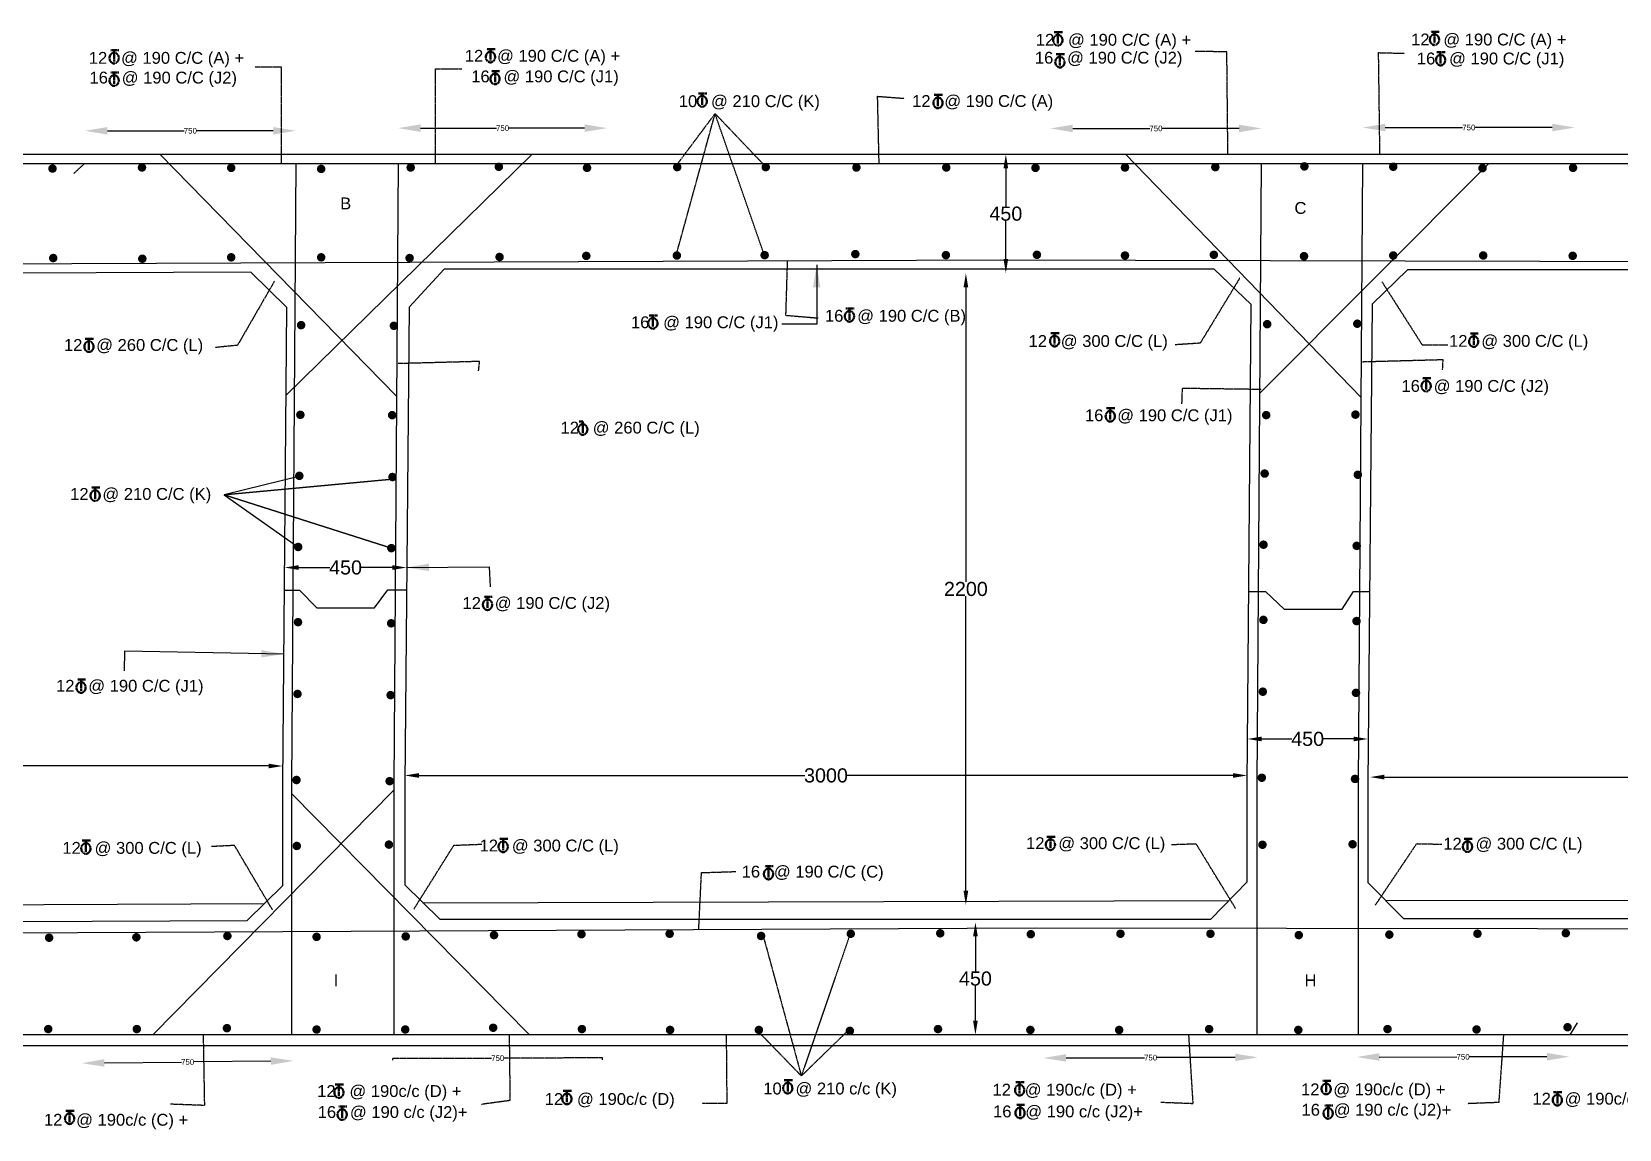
# Model space of a CAD drawing. Header units: millimetres. Extents: x 1006445 to 1027015, y 532888 to 545256.
# Drawn here: x 1009687 to 1015311, y 535705 to 539595 of the extents above; entities that cross this region are included whole.
import ezdxf

# ---------------------------------------------------------------- set-up
doc = ezdxf.new("R2010")
doc.units = ezdxf.units.MM
doc.header["$MEASUREMENT"] = 0
doc.linetypes.add('PHANTOM', pattern=[2.5, 1.25, -0.25, 0.25, -0.25, 0.25, -0.25])
for name, color, linetype in [('DIM', 7, 'Continuous'), ('DWG', 7, 'Continuous'), ('TXT', 7, 'Continuous'), ('TXT @ 1', 7, 'Continuous')]:
    doc.layers.add(name, color=color, linetype=linetype)
doc.styles.add('Notes', font='arial.ttf', dxfattribs={"height": 0.1})
doc.styles.get("Standard").update_dxf_attribs({"font": 'arial.ttf'})
doc.dimstyles.new('Civil', dxfattribs={"dimtxt": 80, "dimasz": 80, "dimexe": 0.1, "dimexo": 0.0625, "dimgap": 0.09, "dimtad": 0, "dimtih": 1, "dimtoh": 1, "dimdec": 0, "dimzin": 12, "dimdsep": 46, "dimtxsty": 'Standard', "dimcen": 0.1, "dimse1": 1, "dimse2": 1, "dimadec": 0, "dimazin": 2, "dimtfac": 1, "dimtdec": 0, "dimtofl": 0, "dimtmove": 0, "dimatfit": 3, "dimfxl": 1, "dimfrac": 1, "dimtolj": 1, "dimtzin": 0, "dimarcsym": 0})
doc.dimstyles.get("Standard").update_dxf_attribs({"dimtxt": 0.18, "dimasz": 0.18, "dimexe": 0.18, "dimexo": 0.0625, "dimgap": 0.09, "dimtad": 0, "dimtih": 1, "dimtoh": 1, "dimdec": 4, "dimzin": 0, "dimdsep": 46, "dimtxsty": 'Standard', "dimcen": 0.09, "dimadec": 0, "dimazin": 0, "dimtfac": 1, "dimtdec": 4, "dimtofl": 0, "dimtmove": 0, "dimatfit": 3, "dimfxl": 1, "dimtolj": 1, "dimtzin": 0, "dimarcsym": 0})

# ---------------------------------------------------------------- blocks, each defined once
blk = doc.blocks.new('*D3')
at = {"layer": 'Defpoints', "color": 0, "transparency": 16777216}
for p in [(1009874.8, 539242.1), (1010622, 539243.9), (1010622, 539242.1)]:
    blk.add_point(p, dxfattribs=at)
at = {"layer": 'DIM', "color": 0, "lineweight": -2, "transparency": 16777216}
for p, q in [((1009954.8, 539243.9), (1010226.3, 539243.9)), ((1010542, 539243.9), (1010270.4, 539243.9))]:
    blk.add_line(p, q, dxfattribs=at)
at = {"layer": 'DIM', "color": 0, "transparency": 16777216}
for points in [[(1009954.8, 539257.2), (1009954.8, 539230.5), (1009874.8, 539243.9)], [(1010542, 539257.2), (1010542, 539230.5), (1010622, 539243.9)]]:
    blk.add_solid(points, dxfattribs=at)
at = {"layer": 'DIM', "color": 0, "transparency": 16777216, "insert": (1010248.4, 539243.9), "char_height": 20, "attachment_point": 5}
blk.add_mtext('\\A1;750', dxfattribs=at)
blk = doc.blocks.new('*D4')
at = {"layer": 'Defpoints', "color": 0, "transparency": 16777216}
for p in [(1010984.3, 539250.4), (1011725, 539253.3), (1011725, 539250.4)]:
    blk.add_point(p, dxfattribs=at)
at = {"layer": 'DIM', "color": 0, "lineweight": -2, "transparency": 16777216}
for p, q in [((1011064.3, 539253.3), (1011332.6, 539253.3)), ((1011645, 539253.3), (1011376.7, 539253.3))]:
    blk.add_line(p, q, dxfattribs=at)
at = {"layer": 'DIM', "color": 0, "transparency": 16777216}
for points in [[(1011064.3, 539266.7), (1011064.3, 539240), (1010984.3, 539253.3)], [(1011645, 539266.7), (1011645, 539240), (1011725, 539253.3)]]:
    blk.add_solid(points, dxfattribs=at)
at = {"layer": 'DIM', "color": 0, "transparency": 16777216, "insert": (1011354.6, 539253.3), "char_height": 20, "attachment_point": 5}
blk.add_mtext('\\A1;750', dxfattribs=at)
blk = doc.blocks.new('*D5')
at = {"layer": 'Defpoints', "color": 0, "transparency": 16777216}
for p in [(1013294.6, 539257), (1014044.1, 539257), (1014044.1, 539252.2)]:
    blk.add_point(p, dxfattribs=at)
at = {"layer": 'DIM', "color": 0, "lineweight": -2, "transparency": 16777216}
for p, q in [((1013374.6, 539252.2), (1013647.3, 539252.2)), ((1013964.1, 539252.2), (1013691.4, 539252.2))]:
    blk.add_line(p, q, dxfattribs=at)
at = {"layer": 'DIM', "color": 0, "transparency": 16777216}
for points in [[(1013374.6, 539265.5), (1013374.6, 539238.9), (1013294.6, 539252.2)], [(1013964.1, 539265.5), (1013964.1, 539238.9), (1014044.1, 539252.2)]]:
    blk.add_solid(points, dxfattribs=at)
at = {"layer": 'DIM', "color": 0, "transparency": 16777216, "insert": (1013669.3, 539252.2), "char_height": 20, "attachment_point": 5}
blk.add_mtext('\\A1;750', dxfattribs=at)
blk = doc.blocks.new('*D6')
at = {"layer": 'Defpoints', "color": 0, "transparency": 16777216}
for p in [(1014401.5, 539248.4), (1015153.4, 539255.4), (1015153.4, 539248.4)]:
    blk.add_point(p, dxfattribs=at)
at = {"layer": 'DIM', "color": 0, "lineweight": -2, "transparency": 16777216}
for p, q in [((1014481.5, 539255.4), (1014755.4, 539255.4)), ((1015073.4, 539255.4), (1014799.5, 539255.4))]:
    blk.add_line(p, q, dxfattribs=at)
at = {"layer": 'DIM', "color": 0, "transparency": 16777216}
for points in [[(1014481.5, 539268.8), (1014481.5, 539242.1), (1014401.5, 539255.4)], [(1015073.4, 539268.8), (1015073.4, 539242.1), (1015153.4, 539255.4)]]:
    blk.add_solid(points, dxfattribs=at)
at = {"layer": 'DIM', "color": 0, "transparency": 16777216, "insert": (1014777.5, 539255.4), "char_height": 20, "attachment_point": 5}
blk.add_mtext('\\A1;750', dxfattribs=at)
blk = doc.blocks.new('*D29')
at = {"layer": 'Defpoints', "color": 0, "transparency": 16777216}
for p in [(1014380.5, 535951.8), (1015134.2, 535962.2), (1015134.3, 535952.9)]:
    blk.add_point(p, dxfattribs=at)
at = {"layer": 'DIM', "color": 0, "lineweight": -2, "transparency": 16777216}
for p, q in [((1014460.5, 535961.1), (1014735.3, 535961.6)), ((1015054.2, 535962), (1014779.4, 535961.6))]:
    blk.add_line(p, q, dxfattribs=at)
at = {"layer": 'DIM', "color": 0, "transparency": 16777216}
for points in [[(1014460.5, 535974.5), (1014460.5, 535947.8), (1014380.5, 535961)], [(1015054.2, 535975.4), (1015054.3, 535948.7), (1015134.2, 535962.2)]]:
    blk.add_solid(points, dxfattribs=at)
at = {"layer": 'DIM', "color": 0, "transparency": 16777216, "insert": (1014757.4, 535961.6), "char_height": 20, "attachment_point": 5}
blk.add_mtext('\\A1;750', dxfattribs=at)
blk = doc.blocks.new('*D30')
at = {"layer": 'Defpoints', "color": 0, "transparency": 16777216}
for p in [(1013270.9, 535951.8), (1014030, 535959.9), (1014030, 535954.1)]:
    blk.add_point(p, dxfattribs=at)
at = {"layer": 'DIM', "color": 0, "lineweight": -2, "transparency": 16777216}
for p, q in [((1013350.9, 535957.8), (1013628.4, 535958.7)), ((1013950, 535959.6), (1013672.5, 535958.8))]:
    blk.add_line(p, q, dxfattribs=at)
at = {"layer": 'DIM', "color": 0, "transparency": 16777216}
for points in [[(1013950, 535973), (1013950, 535946.3), (1014030, 535959.9)], [(1013350.8, 535971.1), (1013350.9, 535944.5), (1013270.9, 535957.6)]]:
    blk.add_solid(points, dxfattribs=at)
at = {"layer": 'DIM', "color": 0, "transparency": 16777216, "insert": (1013650.4, 535958.7), "char_height": 20, "attachment_point": 5}
blk.add_mtext('\\A1;750', dxfattribs=at)
blk = doc.blocks.new('*D31')
at = {"layer": 'Defpoints', "color": 0, "transparency": 16777216}
for p in [(1009864.1, 535935.7), (1010613.6, 535947.4), (1010613.7, 535943.9)]:
    blk.add_point(p, dxfattribs=at)
at = {"layer": 'DIM', "color": 0, "lineweight": -2, "transparency": 16777216}
for p, q in [((1009944.1, 535940.1), (1010216.8, 535943.1)), ((1010533.6, 535946.5), (1010260.9, 535943.5))]:
    blk.add_line(p, q, dxfattribs=at)
at = {"layer": 'DIM', "color": 0, "transparency": 16777216}
for points in [[(1009944, 535953.4), (1009944.2, 535926.7), (1009864.1, 535939.2)], [(1010533.5, 535959.9), (1010533.8, 535933.2), (1010613.6, 535947.4)]]:
    blk.add_solid(points, dxfattribs=at)
at = {"layer": 'DIM', "color": 0, "transparency": 16777216, "insert": (1010238.9, 535943.3), "char_height": 20, "attachment_point": 5}
blk.add_mtext('\\A1;750', dxfattribs=at)
blk = doc.blocks.new('*D28')
at = {"layer": 'Defpoints', "color": 0, "linetype": 'PHANTOM', "transparency": 16777216}
for p in [(1010966, 535949.6), (1011709, 535957.8), (1011709, 535951)]:
    blk.add_point(p, dxfattribs=at)
at = {"layer": 'TXT', "color": 0, "linetype": 'PHANTOM', "lineweight": -2, "transparency": 16777216}
for p, q in [((1010966, 535949.6), (1010966, 535956.6)), ((1010966.2, 535956.4), (1011315.4, 535957.1)), ((1011708.8, 535957.8), (1011359.6, 535957.2)), ((1011709, 535951), (1011709, 535958))]:
    blk.add_line(p, q, dxfattribs=at)
at = {"layer": 'TXT', "color": 0, "linetype": 'PHANTOM', "transparency": 16777216}
for points in [[(1010966.2, 535956.5), (1010966.2, 535956.4), (1010966, 535956.4)], [(1011708.8, 535957.8), (1011708.8, 535957.8), (1011709, 535957.8)]]:
    blk.add_solid(points, dxfattribs=at)
at = {"layer": 'TXT', "color": 0, "linetype": 'PHANTOM', "transparency": 16777216, "insert": (1011337.5, 535957.1), "char_height": 20, "attachment_point": 5}
blk.add_mtext('\\A1;750', dxfattribs=at)
blk = doc.blocks.new('*D36')
at = {"color": 0, "lineweight": -2, "transparency": 16777216}
for p, q in [((1007629.2, 536992.5), (1009003, 536992.5)), ((1010526, 536992.5), (1009152.2, 536992.5))]:
    blk.add_line(p, q, dxfattribs=at)
at = {"color": 0, "transparency": 16777216}
for points in [[(1007629.2, 537000.8), (1007629.2, 536984.2), (1007579.2, 536992.5)], [(1010526, 537000.8), (1010526, 536984.2), (1010576, 536992.5)]]:
    blk.add_solid(points, dxfattribs=at)
at = {"layer": 'Defpoints', "color": 0, "transparency": 16777216}
for p in [(1010576, 536992.5), (1007579.2, 536964.1), (1010576, 536961)]:
    blk.add_point(p, dxfattribs=at)
at = {"color": 0, "transparency": 16777216, "insert": (1009077.6, 536992.5), "char_height": 50, "attachment_point": 5}
blk.add_mtext('\\A1;3000', dxfattribs=at)
blk = doc.blocks.new('*D37')
at = {"color": 0, "lineweight": -2, "transparency": 16777216}
for p, q in [((1013029.8, 536388.3), (1013029.8, 536264.6)), ((1013029.8, 536089.5), (1013029.8, 536213.3))]:
    blk.add_line(p, q, dxfattribs=at)
at = {"color": 0, "transparency": 16777216}
for points in [[(1013021.4, 536388.3), (1013038.1, 536388.3), (1013029.8, 536438.3)], [(1013021.4, 536089.5), (1013038.1, 536089.5), (1013029.8, 536039.5)]]:
    blk.add_solid(points, dxfattribs=at)
at = {"layer": 'Defpoints', "color": 0, "transparency": 16777216}
for p in [(1013001.8, 536438.3), (1013029.8, 536438.3), (1013003.8, 536039.5)]:
    blk.add_point(p, dxfattribs=at)
at = {"color": 0, "transparency": 16777216, "insert": (1013029.8, 536238.9), "char_height": 50, "attachment_point": 5}
blk.add_mtext('\\A1;450', dxfattribs=at)
blk = doc.blocks.new('*D38')
at = {"color": 0, "lineweight": -2, "transparency": 16777216}
for p, q in [((1012995.9, 538688.8), (1012995.9, 537645.3)), ((1012995.9, 536550.7), (1012995.9, 537594.1))]:
    blk.add_line(p, q, dxfattribs=at)
at = {"color": 0, "transparency": 16777216}
for points in [[(1012987.6, 538688.8), (1013004.3, 538688.8), (1012995.9, 538738.8)], [(1012987.6, 536550.7), (1013004.3, 536550.7), (1012995.9, 536500.7)]]:
    blk.add_solid(points, dxfattribs=at)
at = {"layer": 'Defpoints', "color": 0, "transparency": 16777216}
for p in [(1012995.9, 538738.8), (1012995.9, 538738.8), (1013005.8, 536500.7)]:
    blk.add_point(p, dxfattribs=at)
at = {"color": 0, "transparency": 16777216, "insert": (1012995.9, 537619.7), "char_height": 50, "attachment_point": 5}
blk.add_mtext('\\A1;2200', dxfattribs=at)
blk = doc.blocks.new('*D39')
at = {"color": 0, "lineweight": -2, "transparency": 16777216}
for p, q in [((1013137.5, 539110.5), (1013137.5, 538975.6)), ((1013137.5, 538789.4), (1013137.5, 538924.3))]:
    blk.add_line(p, q, dxfattribs=at)
at = {"color": 0, "transparency": 16777216}
for points in [[(1013129.2, 539110.5), (1013145.8, 539110.5), (1013137.5, 539160.5)], [(1013129.2, 538789.4), (1013145.8, 538789.4), (1013137.5, 538739.4)]]:
    blk.add_solid(points, dxfattribs=at)
at = {"layer": 'Defpoints', "color": 0, "transparency": 16777216}
for p in [(1013137.5, 539160.5), (1013137.5, 539160.5), (1013137.5, 538739.4)]:
    blk.add_point(p, dxfattribs=at)
at = {"color": 0, "transparency": 16777216, "insert": (1013137.5, 538949.9), "char_height": 50, "attachment_point": 5}
blk.add_mtext('\\A1;450', dxfattribs=at)
blk = doc.blocks.new('*D40')
at = {"color": 0, "lineweight": -2, "transparency": 16777216}
for p, q in [((1011058.3, 536958.9), (1012425.6, 536958.9)), ((1013942.2, 536958.9), (1012574.9, 536958.9))]:
    blk.add_line(p, q, dxfattribs=at)
at = {"color": 0, "transparency": 16777216}
for points in [[(1011058.3, 536967.2), (1011058.3, 536950.5), (1011008.3, 536958.9)], [(1013942.2, 536967.2), (1013942.2, 536950.5), (1013992.2, 536958.9)]]:
    blk.add_solid(points, dxfattribs=at)
at = {"layer": 'Defpoints', "color": 0, "transparency": 16777216}
for p in [(1011008.3, 536930.4), (1013992.2, 536958.9), (1013992.2, 536927.5)]:
    blk.add_point(p, dxfattribs=at)
at = {"color": 0, "transparency": 16777216, "insert": (1012500.3, 536958.9), "char_height": 50, "attachment_point": 5}
blk.add_mtext('\\A1;3000', dxfattribs=at)
blk = doc.blocks.new('*D44')
at = {"color": 0, "lineweight": -2, "transparency": 16777216}
for p, q in [((1014477.9, 536953.2), (1015845.2, 536953.2)), ((1017361.8, 536953.2), (1015994.5, 536953.2))]:
    blk.add_line(p, q, dxfattribs=at)
at = {"color": 0, "transparency": 16777216}
for points in [[(1014477.9, 536961.6), (1014477.9, 536944.9), (1014427.9, 536953.2)], [(1017361.8, 536961.6), (1017361.8, 536944.9), (1017411.8, 536953.2)]]:
    blk.add_solid(points, dxfattribs=at)
at = {"layer": 'Defpoints', "color": 0, "transparency": 16777216}
for p in [(1017411.8, 536953.2), (1014427.9, 536924.8), (1017411.8, 536921.9)]:
    blk.add_point(p, dxfattribs=at)
at = {"color": 0, "transparency": 16777216, "insert": (1015919.9, 536953.2), "char_height": 50, "attachment_point": 5}
blk.add_mtext('\\A1;3000', dxfattribs=at)
blk = doc.blocks.new('*D50')
at = {"color": 0, "lineweight": -2, "transparency": 16777216}
for p, q in [((1010632.6, 537695.9), (1010742.1, 537695.9)), ((1010964.1, 537695.9), (1010854.6, 537695.9))]:
    blk.add_line(p, q, dxfattribs=at)
at = {"color": 0, "transparency": 16777216}
for points in [[(1010632.6, 537704.3), (1010632.6, 537687.6), (1010582.6, 537695.9)], [(1010964.1, 537704.3), (1010964.1, 537687.6), (1011014.1, 537695.9)]]:
    blk.add_solid(points, dxfattribs=at)
at = {"layer": 'Defpoints', "color": 0, "transparency": 16777216}
for p in [(1010582.6, 537699.8), (1011014.1, 537695.9), (1011014.1, 537695.9)]:
    blk.add_point(p, dxfattribs=at)
at = {"color": 0, "transparency": 16777216, "insert": (1010798.3, 537695.9), "char_height": 50, "attachment_point": 5}
blk.add_mtext('\\A1;450', dxfattribs=at)
blk = doc.blocks.new('*D51')
at = {"color": 0, "lineweight": -2, "transparency": 16777216}
for p, q in [((1014043.6, 537088.3), (1014150.4, 537088.3)), ((1014369.8, 537088.3), (1014262.9, 537088.3))]:
    blk.add_line(p, q, dxfattribs=at)
at = {"color": 0, "transparency": 16777216}
for points in [[(1014043.6, 537096.6), (1014043.6, 537080), (1013993.6, 537088.3)], [(1014369.8, 537096.6), (1014369.8, 537080), (1014419.8, 537088.3)]]:
    blk.add_solid(points, dxfattribs=at)
at = {"layer": 'Defpoints', "color": 0, "transparency": 16777216}
for p in [(1013993.6, 537085.9), (1014419.8, 537088.3), (1014419.8, 537081.6)]:
    blk.add_point(p, dxfattribs=at)
at = {"color": 0, "transparency": 16777216, "insert": (1014206.7, 537088.3), "char_height": 50, "attachment_point": 5}
blk.add_mtext('\\A1;450', dxfattribs=at)

msp = doc.modelspace()

# ---------------------------------------------------------------- linework, layer by layer
for points in [[(1010140, 539160.5), (1010978.59271, 538303.49937)], [(1010587.99533, 538306.97172), (1011459.5, 539160.5)], [(1013561.5, 539160.5), (1014394.91466, 538300.02448)], [(1014036.64417, 538312.48536), (1014848.5, 539127.36897)], [(1010641.9781, 538020.86232), (1010368.5, 537954), (1010964.54673, 538009.2064), (1010368.5, 537954), (1010967.69048, 537762.42235), (1010368.5, 537954), (1010624.35318, 537773.19075)], [(1010581.84822, 537615.4969), (1010635, 537615.4969), (1010696.5, 537553), (1010900.5, 537552.5), (1010948, 537617), (1011014.42359, 537616.41006)], [(1013998.21667, 537610.98483), (1014057.5, 537610.98483), (1014124, 537548.5), (1014329.5, 537548.5), (1014369, 537611.5), (1014426.49102, 537610.99249)], [(1010115, 536039.52668), (1010969.2178, 536907)], [(1010607.31416, 536895), (1011449.5, 536039.52668)]]:
    msp.add_lwpolyline(points)
at = {"layer": 'DIM'}
msp.add_lwpolyline([(1015136.57147, 536039.52668), (1015163.20157, 536082.44012)], dxfattribs=at)
at = {"layer": 'DWG'}
for points in [[(1007149, 536930.41582), (1007164, 539160.5), (1021269.64132, 539160.5), (1021254.64132, 536930.41582)], [(1007181.50684, 536930.41582), (1007196.50684, 539127.36897), (1021235.33484, 539127.36897), (1021220.33484, 536930.41582)], [(1010622.31416, 539127.36897), (1010607.31416, 536930.41582)], [(1010984.2178, 539127.36897), (1010969.2178, 536930.41582)], [(1014042.2079, 539127.36897), (1014027.2079, 536930.41582)], [(1014400.56347, 539127.36897), (1014385.56347, 536930.41582)], [(1007196.50684, 538757.02664), (1008630.9062, 538768.39505), (1013119.91679, 538786.39507), (1021235.33484, 538766.76741)], [(1010575.75794, 536930.41582), (1010590.75794, 538617.73106), (1010463.3005, 538743.33604), (1007722.6865, 538731.26227)], [(1013992.20176, 536930.41582), (1014007.20176, 538627.62105), (1013876.08099, 538753.23944), (1011147.44675, 538753.23944), (1011023.33093, 538619.32057)], [(1017411.85802, 536930.41582), (1017426.85802, 538623.91069), (1017298.11364, 538751.62833), (1014560.01559, 538751.62833), (1014435.48309, 538629.6124)], [(1011023.33093, 538619.32057), (1011008.33093, 536930.41582)], [(1014435.48309, 538629.6124), (1014420.48309, 536930.41582)], [(1021254.64132, 536930.41582), (1021254.64132, 536001), (1007149, 536001), (1007149, 536930.41582)], [(1021220.33484, 536930.41582), (1021220.33484, 536039.52668), (1007181.50684, 536039.52668), (1007181.50684, 536930.41582)], [(1007578.86357, 536930.41582), (1007578.86357, 536557.71153), (1007703.56929, 536433.14855), (1010450.0142, 536444.92212), (1010575.75794, 536568.8065), (1010575.75794, 536930.41582)], [(1010607.31416, 536930.41582), (1010607.31416, 536039.52668)], [(1010969.2178, 536930.41582), (1010969.2178, 536039.52668)], [(1011008.33093, 536930.41582), (1011008.33093, 536570.81332), (1011132.55781, 536449.10214), (1013863.71079, 536449.10214), (1013992.20176, 536581.43988), (1013992.20176, 536930.41582)], [(1014027.2079, 536930.41582), (1014027.2079, 536039.52668)], [(1014385.56347, 536930.41582), (1014385.56347, 536039.52668)], [(1014420.48309, 536930.41582), (1014420.48309, 536579.29571), (1014546.19912, 536452.28934), (1017281.5397, 536452.28934), (1017411.85802, 536577.26908), (1017411.85802, 536930.41582)], [(1007644.26922, 536492.38075), (1010511.62242, 536505.61934)], [(1011072.38893, 536508.05255), (1013928.19278, 536515.51459)], [(1014482.61043, 536516.5307), (1017347.3934, 536515.4453)], [(1007181.50684, 536389.47625), (1013242.25129, 536419.46149), (1019468.46918, 536410.49935), (1021220.33484, 536399.54119)]]:
    msp.add_lwpolyline(points, dxfattribs=at)
at = {"layer": 'DWG', "const_width": 15}
for points in [[(1009752.62082, 539109.93594, 1), (1009767.62082, 539109.93594, 1)], [(1010069.53335, 539113.78797, 1), (1010084.53335, 539113.78797, 1)], [(1010385.68334, 539112.50942, 1), (1010400.68334, 539112.50942, 1)], [(1010704.39324, 539108.67377, 1), (1010719.39324, 539108.67377, 1)], [(1011021.59737, 539113.72513, 1), (1011036.59737, 539113.72513, 1)], [(1011333.90748, 539116.28224, 1), (1011348.90748, 539116.28224, 1)], [(1011646.21759, 539112.44658, 1), (1011661.21759, 539112.44658, 1)], [(1011965.79434, 539115.05554, 1), (1011980.79434, 539115.05554, 1)], [(1012279.38441, 539115.05554, 1), (1012294.38441, 539115.05554, 1)], [(1012600.65423, 539113.77699, 1), (1012615.65423, 539113.77699, 1)], [(1012918.91409, 539113.79337, 1), (1012933.91409, 539113.79337, 1)], [(1013235.06407, 539112.51482, 1), (1013250.06407, 539112.51482, 1)], [(1013552.06635, 539113.82613, 1), (1013567.06635, 539113.82613, 1)], [(1013872.05621, 539115.10468, 1), (1013887.05621, 539115.10468, 1)], [(1014187.64788, 539117.68634, 1), (1014202.64788, 539117.68634, 1)], [(1014502.51791, 539116.40779, 1), (1014517.51791, 539116.40779, 1)], [(1014818.66789, 539111.29362, 1), (1014833.66789, 539111.29362, 1)], [(1015139.48502, 539112.58577, 1), (1015154.48502, 539112.58577, 1)], [(1009755.18073, 538792.85629, 1), (1009770.18073, 538792.85629, 1)], [(1010070.81331, 538790.31557, 1), (1010085.81331, 538790.31557, 1)], [(1010385.68334, 538795.42974, 1), (1010400.68334, 538795.42974, 1)], [(1010704.39324, 538795.42974, 1), (1010719.39324, 538795.42974, 1)], [(1011017.75749, 538792.80983, 1), (1011032.75749, 538792.80983, 1)], [(1011336.46739, 538796.64548, 1), (1011351.46739, 538796.64548, 1)], [(1011643.65768, 538800.4811, 1), (1011658.65768, 538800.4811, 1)], [(1011964.51439, 538801.81151, 1), (1011979.51439, 538801.81151, 1)], [(1012275.54454, 538803.09006, 1), (1012290.54454, 538803.09006, 1)], [(1012596.81435, 538806.92571, 1), (1012611.81435, 538806.92571, 1)], [(1012917.63413, 538803.10644, 1), (1012932.63413, 538803.10644, 1)], [(1013240.1839, 538804.38499, 1), (1013255.1839, 538804.38499, 1)], [(1013552.06635, 538801.86068, 1), (1013567.06635, 538801.86068, 1)], [(1013866.93638, 538804.41775, 1), (1013881.93638, 538804.41775, 1)], [(1014186.36792, 538799.32814, 1), (1014201.36792, 538799.32814, 1)], [(1014502.51791, 538801.88524, 1), (1014517.51791, 538801.88524, 1)], [(1014821.22781, 538801.88524, 1), (1014836.22781, 538801.88524, 1)], [(1015138.20507, 538800.62029, 1), (1015153.20507, 538800.62029, 1)], [(1010633.45256, 538554.96049, 1), (1010648.45256, 538554.96049, 1)], [(1010962.09696, 538552.62396, 1), (1010977.09696, 538552.62396, 1)], [(1014055.85874, 538558.46939, 1), (1014070.85874, 538558.46939, 1)], [(1014375.14376, 538560.13047, 1), (1014390.14376, 538560.13047, 1)], [(1010630.78537, 538237.12174, 1), (1010645.78537, 538237.12174, 1)], [(1010955.99234, 538235.949, 1), (1010970.99234, 538235.949, 1)], [(1014052.5329, 538236.21451, 1), (1014067.5329, 538236.21451, 1)], [(1014368.49195, 538237.87563, 1), (1014383.49195, 538237.87563, 1)], [(1010626.9781, 538020.86232, 1), (1010641.9781, 538020.86232, 1)], [(1010957.04673, 538016.7064, 1), (1010972.04673, 538016.7064, 1)], [(1014046.92679, 538028.91046, 1), (1014061.92679, 538028.91046, 1)], [(1014376.99542, 538024.75454, 1), (1014391.99542, 538024.75454, 1)], [(1010622.9781, 537768.86232, 1), (1010637.9781, 537768.86232, 1)], [(1010953.04673, 537764.7064, 1), (1010968.04673, 537764.7064, 1)], [(1014042.92679, 537776.91046, 1), (1014057.92679, 537776.91046, 1)], [(1014372.99542, 537772.75454, 1), (1014387.99542, 537772.75454, 1)], [(1010622.4781, 537502.36232, 1), (1010637.4781, 537502.36232, 1)], [(1010952.54673, 537498.2064, 1), (1010967.54673, 537498.2064, 1)], [(1014042.42679, 537510.41046, 1), (1014057.42679, 537510.41046, 1)], [(1014372.49542, 537506.25454, 1), (1014387.49542, 537506.25454, 1)], [(1014040.42679, 537255.91046, 1), (1014055.42679, 537255.91046, 1)], [(1014370.49542, 537251.75454, 1), (1014385.49542, 537251.75454, 1)], [(1010620.4781, 537247.86232, 1), (1010635.4781, 537247.86232, 1)], [(1010950.54673, 537243.7064, 1), (1010965.54673, 537243.7064, 1)], [(1010616.9781, 536942.86232, 1), (1010631.9781, 536942.86232, 1)], [(1010947.04673, 536938.7064, 1), (1010962.04673, 536938.7064, 1)], [(1014036.92679, 536950.91046, 1), (1014051.92679, 536950.91046, 1)], [(1014366.99542, 536946.75454, 1), (1014381.99542, 536946.75454, 1)], [(1010618.12132, 536709.17591, 1), (1010633.12132, 536709.17591, 1)], [(1010944.50236, 536713.86687, 1), (1010959.50236, 536713.86687, 1)], [(1014039.19585, 536713.38426, 1), (1014054.19585, 536713.38426, 1)], [(1014358.48081, 536715.04535, 1), (1014373.48081, 536715.04535, 1)], [(1009740.71409, 536383.78978, 1), (1009755.71409, 536383.78978, 1)], [(1010049.72385, 536385.33141, 1), (1010064.72385, 536385.33141, 1)], [(1010372.13643, 536390.06755, 1), (1010387.13643, 536390.06755, 1)], [(1010688.22724, 536386.91011, 1), (1010703.22724, 536386.91011, 1)], [(1011003.92858, 536388.4686, 1), (1011018.92858, 536388.4686, 1)], [(1011316.85842, 536393.20471, 1), (1011331.85842, 536393.20471, 1)], [(1011626.62742, 536396.36215, 1), (1011641.62742, 536396.36215, 1)], [(1011938.98055, 536397.95097, 1), (1011953.98055, 536397.95097, 1)], [(1012262.97361, 536390.05743, 1), (1012277.97361, 536390.05743, 1)], [(1012580.64486, 536397.95097, 1), (1012595.64486, 536397.95097, 1)], [(1012897.65461, 536399.50272, 1), (1012912.65461, 536399.50272, 1)], [(1013218.48676, 536396.34532, 1), (1013233.48676, 536396.34532, 1)], [(1013536.158, 536397.92402, 1), (1013551.158, 536397.92402, 1)], [(1013854.84262, 536397.93753, 1), (1013869.84262, 536397.93753, 1)], [(1014167.77246, 536393.20142, 1), (1014182.77246, 536393.20142, 1)], [(1014488.60468, 536394.78012, 1), (1014503.60468, 536394.78012, 1)], [(1014800.78839, 536398.11973, 1), (1014815.78839, 536398.11973, 1)], [(1015113.71829, 536399.69843, 1), (1015128.71829, 536399.69843, 1)], [(1009737.55318, 536060.15423, 1), (1009752.55318, 536060.15423, 1)], [(1010051.30427, 536060.11713, 1), (1010066.30427, 536060.11713, 1)], [(1010370.556, 536063.27457, 1), (1010385.556, 536063.27457, 1)], [(1010688.22724, 536058.53843, 1), (1010703.22724, 536058.53843, 1)], [(1011002.34809, 536058.51818, 1), (1011017.34809, 536058.51818, 1)], [(1011313.69751, 536064.83303, 1), (1011328.69751, 536064.83303, 1)], [(1011628.20791, 536060.09692, 1), (1011643.20791, 536060.09692, 1)], [(1011940.56097, 536056.94963, 1), (1011955.56097, 536056.94963, 1)], [(1012255.07137, 536056.94963, 1), (1012270.07137, 536056.94963, 1)], [(1012577.48394, 536053.7922, 1), (1012592.48394, 536053.7922, 1)], [(1012889.7523, 536060.08009, 1), (1012904.7523, 536060.08009, 1)], [(1013216.90627, 536056.92265, 1), (1013231.90627, 536056.92265, 1)], [(1013531.4166, 536056.92265, 1), (1013546.4166, 536056.92265, 1)], [(1013850.10122, 536060.0936, 1), (1013865.10122, 536060.0936, 1)], [(1014166.19204, 536056.93616, 1), (1014181.19204, 536056.93616, 1)], [(1014482.28286, 536060.0936, 1), (1014497.28286, 536060.0936, 1)], [(1014797.62747, 536058.69706, 1), (1014812.62747, 536058.69706, 1)], [(1015120.04012, 536066.59064, 1), (1015135.04012, 536066.59064, 1)]]:
    msp.add_lwpolyline(points, format="xyb", close=True, dxfattribs=at)
at = {"layer": 'TXT', "linetype": 'PHANTOM'}
for p, q in [((1012277.97361, 536390.05743), (1012413.11428, 535893.92734)), ((1012583.96202, 536391.72571), (1012413.11428, 535893.92734)), ((1012146.84763, 536039.52668), (1012149.03015, 535795.83172)), ((1012255.07137, 536056.94963), (1012413.11428, 535893.92734)), ((1012577.48394, 536053.7922), (1012413.11428, 535893.92734)), ((1012149.03015, 535795.83172), (1012061.72959, 535795.83172))]:
    msp.add_line(p, q, dxfattribs=at)
at = {"layer": 'TXT', "linetype": 'PHANTOM', "lineweight": 50}
for points in [[(1013321.8191, 539552.97305), (1013321.8191, 539593.02397), (1013308.71748, 539593.02397)], [(1013321.8191, 539593.02397), (1013338.09687, 539593.02397)], [(1014656.0273, 539554.8997), (1014656.0273, 539594.95062), (1014642.92568, 539594.95062)], [(1014656.0273, 539594.95062), (1014672.30507, 539594.95062)], [(1009978.47589, 539489.67962), (1009978.47589, 539529.73054), (1009965.37427, 539529.73054)], [(1009978.47589, 539529.73054), (1009994.75366, 539529.73054)], [(1011311.66689, 539493.37027), (1011311.66689, 539533.42119), (1011298.56526, 539533.42119)], [(1011311.66689, 539533.42119), (1011327.94466, 539533.42119)], [(1013329.0501, 539475.33336), (1013329.0501, 539515.38428), (1013315.94847, 539515.38428)], [(1013329.0501, 539515.38428), (1013345.32787, 539515.38428)], [(1014677.72008, 539482.67677), (1014677.72008, 539522.72769), (1014664.61845, 539522.72769)], [(1014677.72008, 539522.72769), (1014693.99785, 539522.72769)], [(1009978.47589, 539410.23436), (1009978.47589, 539450.28528), (1009965.37427, 539450.28528)], [(1009978.47589, 539450.28528), (1009994.75366, 539450.28528)], [(1011327.93647, 539415.73058), (1011327.93647, 539455.7815), (1011314.83485, 539455.7815)], [(1011327.93647, 539455.7815), (1011344.21424, 539455.7815)], [(1012061.87755, 539336.28532), (1012061.87755, 539376.33624), (1012048.77593, 539376.33624)], [(1012061.87755, 539376.33624), (1012078.15533, 539376.33624)], [(1012897.00102, 539330.88742), (1012897.00102, 539370.93834), (1012883.89939, 539370.93834)], [(1012897.00102, 539370.93834), (1012913.27879, 539370.93834)], [(1011887.12691, 538549.50589), (1011887.12691, 538589.55681), (1011874.02529, 538589.55681)], [(1011887.12691, 538589.55681), (1011903.40468, 538589.55681)], [(1012583.4631, 538574.39981), (1012583.4631, 538614.45073), (1012570.36147, 538614.45073)], [(1012583.4631, 538614.45073), (1012599.74087, 538614.45073)], [(1009889.25151, 538466.99907), (1009889.25151, 538507.04999), (1009876.14988, 538507.04999)], [(1009889.25151, 538507.04999), (1009905.52928, 538507.04999)], [(1013310.45072, 538486.76488), (1013310.45072, 538526.81579), (1013297.3491, 538526.81579)], [(1013310.45072, 538526.81579), (1013326.72849, 538526.81579)], [(1014795.07679, 538485.07017), (1014795.07679, 538525.12109), (1014781.97517, 538525.12109)], [(1014795.07679, 538525.12109), (1014811.35456, 538525.12109)], [(1014626.6331, 538327.21737), (1014626.6331, 538367.26829), (1014613.53147, 538367.26829)], [(1014626.6331, 538367.26829), (1014642.91087, 538367.26829)], [(1013507.4178, 538220.28317), (1013507.4178, 538260.33409), (1013494.31617, 538260.33409)], [(1013507.4178, 538260.33409), (1013523.69557, 538260.33409)], [(1011638.67562, 538173.35913), (1011638.67562, 538213.41004), (1011625.57399, 538213.41004)], [(1009911.25151, 537938.99907), (1009911.25151, 537979.04999), (1009898.14988, 537979.04999)], [(1009911.25151, 537979.04999), (1009927.52928, 537979.04999)], [(1011301.25151, 537552.49907), (1011301.25151, 537592.54999), (1011288.14988, 537592.54999)], [(1011301.25151, 537592.54999), (1011317.52928, 537592.54999)], [(1009861.25151, 537258.99907), (1009861.25151, 537299.04999), (1009848.14988, 537299.04999)], [(1009861.25151, 537299.04999), (1009877.52928, 537299.04999)], [(1009878.35308, 536688.29458), (1009878.35308, 536728.3455), (1009865.25146, 536728.3455)], [(1009878.35308, 536728.3455), (1009894.63086, 536728.3455)], [(1011356.6592, 536694.41233), (1011356.6592, 536734.46325), (1011343.55757, 536734.46325)], [(1011356.6592, 536734.46325), (1011372.93697, 536734.46325)], [(1013295.45072, 536701.86988), (1013295.45072, 536741.9208), (1013282.3491, 536741.9208)], [(1013295.45072, 536741.9208), (1013311.72849, 536741.9208)], [(1014772.91437, 536694.80982), (1014772.91437, 536734.86074), (1014759.81274, 536734.86074)], [(1014772.91437, 536734.86074), (1014789.19214, 536734.86074)], [(1012296.72943, 536597.83509), (1012296.72943, 536637.88601), (1012283.62781, 536637.88601)], [(1012296.72943, 536637.88601), (1012313.0072, 536637.88601)], [(1010774.89328, 535823.25085), (1010774.89328, 535863.30177), (1010761.79165, 535863.30177)], [(1010774.89328, 535863.30177), (1010791.17105, 535863.30177)], [(1012364.88709, 535838.94589), (1012364.88709, 535878.99681), (1012351.78547, 535878.99681)], [(1012364.88709, 535878.99681), (1012381.16486, 535878.99681)], [(1013186.41035, 535831.82833), (1013186.41035, 535871.87925), (1013173.30873, 535871.87925)], [(1013186.41035, 535871.87925), (1013202.68813, 535871.87925)], [(1014272.23194, 535836.07397), (1014272.23194, 535876.12489), (1014259.13032, 535876.12489)], [(1014272.23194, 535876.12489), (1014288.50972, 535876.12489)], [(1011582.53891, 535800.65528), (1011582.53891, 535840.7062), (1011569.43729, 535840.7062)], [(1011582.53891, 535840.7062), (1011598.81669, 535840.7062)], [(1015091.36913, 535796.43354), (1015091.36913, 535836.48446), (1015078.26751, 535836.48446)], [(1015091.36913, 535836.48446), (1015107.6469, 535836.48446)], [(1009820.63154, 535730.7136), (1009820.63154, 535770.76452), (1009807.52992, 535770.76452)], [(1009820.63154, 535770.76452), (1009836.90931, 535770.76452)], [(1010786.2522, 535745.25147), (1010786.2522, 535785.30239), (1010773.15058, 535785.30239)], [(1010786.2522, 535785.30239), (1010802.52998, 535785.30239)], [(1013187.83026, 535750.9926), (1013187.83026, 535791.04352), (1013174.72864, 535791.04352)], [(1013187.83026, 535791.04352), (1013204.10803, 535791.04352)], [(1014279.33126, 535749.56554), (1014279.33126, 535789.61646), (1014266.22964, 535789.61646)], [(1014279.33126, 535789.61646), (1014295.60903, 535789.61646)]]:
    msp.add_lwpolyline(points, dxfattribs=at)
at = {"layer": 'TXT', "linetype": 'PHANTOM'}
msp.add_lwpolyline([(1009873.25065, 539127.36897), (1009835.71687, 539092.70167)], dxfattribs=at)
at = {"layer": 'TXT', "linetype": 'PHANTOM', "lineweight": 50}
for centre in [(1013321.81921, 539564.86935), (1014656.0274, 539566.79601), (1009978.476, 539501.57593), (1011311.66699, 539505.26657), (1013329.0502, 539487.22967), (1014677.72018, 539494.57308), (1009978.476, 539422.13067), (1011327.93657, 539427.62689), (1012061.87766, 539348.18163), (1012897.00112, 539342.78373), (1011887.12702, 538561.40219), (1012583.4632, 538586.29612), (1013310.45083, 538498.66118), (1014795.0769, 538496.96648), (1009889.25161, 538478.89537), (1014626.6332, 538339.11368), (1013507.4179, 538232.17947), (1011638.67572, 538185.25543), (1009911.25161, 537950.89537), (1011301.25161, 537564.39537), (1009861.25161, 537270.89537), (1009878.35319, 536700.19089), (1011356.6593, 536706.30863), (1013295.45083, 536713.76619), (1014772.91447, 536706.70613), (1012296.72954, 536609.73139), (1012364.8872, 535850.8422), (1013186.41046, 535843.72464), (1014272.23205, 535847.97028), (1010774.89338, 535835.14716), (1011582.53902, 535812.55159), (1015091.36924, 535808.32985), (1009820.63165, 535742.60991), (1010786.25231, 535757.14777), (1013187.83036, 535762.8889), (1014279.33137, 535761.46185)]:
    msp.add_ellipse(centre, major_axis=(0, 19.03409), ratio=0.8551904459, dxfattribs=at)

# ---------------------------------------------------------------- texts
at = {"layer": 'TXT @ 1', "linetype": 'PHANTOM', "style": 'Notes'}
for s, p in [('12   @ 190 C/C (A) +', (1013243.57972, 539545.41938)), ('12   @ 190 C/C (A) +', (1014573.32683, 539546.45091)), ('12   @ 190 C/C (A) +', (1009888.81929, 539481.3219)), ('12   @ 190 C/C (A) +', (1011220.84259, 539488.6016)), ('16   @ 190 C/C (J2)', (1013240.4513, 539481.89785)), ('16   @ 190 C/C (J1)', (1014593.65827, 539479.13404)), ('16   @ 190 C/C (J1)', (1011243.5988, 539415.59629)), ('16   @ 190 C/C (J2)', (1009891.136, 539411.44965)), ('10   @ 210 C/C (K)', (1011978.91718, 539327.87873)), ('12   @ 190 C/C (A)', (1012805.51173, 539328.30357)), ('B', (1010779.34019, 538965.47774)), ('C', (1014159.91301, 538949.37348)), ('16   @ 190 C/C (J1)', (1011809.39243, 538544.28381)), ('16   @ 190 C/C (B)', (1012496.77499, 538567.20115)), ('12   @ 260 C/C (L)', (1009800.71122, 538463.80242)), ('12   @ 300 C/C (L)', (1013218.02186, 538477.72928)), ('12   @ 300 C/C (L)', (1014707.81459, 538478.15152)), ('16   @ 190 C/C (J2)', (1014539.10783, 538318.61438)), ('16   @ 190 C/C (J1)', (1013417.86708, 538214.52449)), ('12   @ 260 C/C (L)', (1011559.8245, 538170.86267)), ('12   @ 210 C/C (K)', (1009822.71122, 537935.80242)), ('12   @ 190 C/C (J2)', (1011212.71122, 537549.30242)), ('12   @ 190 C/C (J1)', (1009772.71122, 537255.80242)), ('12   @ 300 C/C (L)', (1009795.1889, 536681.27599)), ('12   @ 300 C/C (L)', (1011273.20043, 536689.60401)), ('12   @ 300 C/C (L)', (1013209.16705, 536697.97914)), ('12   @ 300 C/C (L)', (1014687.27259, 536696.14235)), ('16   @ 190 C/C (C)', (1012201.69361, 536597.15842)), ('I', (1010756.09864, 536211.55709)), ('H', (1014195.77205, 536211.55709)), ('12   @ 190c/c (D) +', (1010697.888, 535819.32891)), ('10   @ 210 c/c (K)', (1012278.17665, 535828.41346)), ('12   @ 190c/c (D) +', (1013090.28321, 535824.30193)), ('12   @ 190c/c (D) +', (1014183.48231, 535825.31243)), ('12   @ 190c/c (D) ', (1011503.93953, 535791.15951)), ('12   @ 190c/c (D) ', (1015003.08964, 535792.33256)), ('12   @ 190c/c (C) +', (1009729.73198, 535717.61557)), ('16   @ 190 c/c (J2)+', (1010699.63198, 535745.03674)), ('16   @ 190 c/c (J2)+', (1013092.28114, 535747.21202)), ('16   @ 190 c/c (J2)+', (1014185.06122, 535753.11297))]:
    msp.add_text(s, height=42, dxfattribs=at).set_placement(p)

# ---------------------------------------------------------------- dimensions: what is measured, and where the dimension line sits
for base, p1, p2, text, picture, middle in [((1013137.5, 539160.5), (1013137.5, 538739.39944), (1013137.5, 539160.5), '450', '*D39', (1013137.5, 538949.94972)), ((1012995.93692, 538738.77578), (1013005.79692, 536500.66256), (1012995.93692, 538738.77578), '2200', '*D38', (1012995.93692, 537619.71917)), ((1013029.76535, 536438.34414), (1013003.76535, 536039.52668), (1013001.81883, 536438.34414), '450', '*D37', (1013029.76535, 536238.93541))]:
    dim = msp.add_linear_dim(base=base, p1=p1, p2=p2, angle=90, text=text, dimstyle='Civil', override={"dimtxt": 50, "dimasz": 50})
    dim.commit()
    dim.dimension.update_dxf_attribs({"geometry": picture, "text_midpoint": middle})
for base, p1, p2, text, picture, middle in [((1011014.09967, 537695.93618), (1010582.59772, 537699.80693), (1011014.09967, 537695.93618), '450', '*D50', (1010798.3487, 537695.93618)), ((1014419.76914, 537088.31456), (1013993.57567, 537085.86964), (1014419.76914, 537081.64789), '450', '*D51', (1014206.67241, 537088.31456)), ((1010576.02991, 536992.5), (1007579.16535, 536964.05682), (1010576.02991, 536961.00862), '3000', '*D36', (1009077.59763, 536992.5)), ((1013992.17584, 536958.859), (1011008.33093, 536930.41582), (1013992.17584, 536927.48269), '3000', '*D40', (1012500.25339, 536958.859)), ((1017411.78229, 536953.24245), (1014427.93738, 536924.79928), (1017411.78229, 536921.86614), '3000', '*D44', (1015919.85983, 536953.24245))]:
    dim = msp.add_linear_dim(base=base, p1=p1, p2=p2, text=text, dimstyle='Civil', override={"dimtxt": 50, "dimasz": 50})
    dim.commit()
    dim.dimension.update_dxf_attribs({"geometry": picture, "text_midpoint": middle})
at = {"layer": 'DIM'}
for p1, p2, distance, picture, middle in [((1009874.75001, 539242.10866), (1010621.95665, 539242.10866), 1.74171, '*D3', (1010248.35333, 539243.85037)), ((1010984.26582, 539250.44311), (1011725.00553, 539250.44311), 2.88254, '*D4', (1011354.63568, 539253.32565)), ((1014401.54977, 539248.39515), (1015153.38462, 539248.39515), 7.05108, '*D6', (1014777.4672, 539255.44622)), ((1013270.89816, 535951.80773), (1014030.01405, 535954.11232), 5.75795, '*D30', (1013650.43862, 535958.71795)), ((1014380.50927, 535951.76197), (1015134.25582, 535952.91842), 9.25153, '*D29', (1014757.36835, 535961.59171))]:
    dim = msp.add_aligned_dim(p1=p1, p2=p2, distance=distance, text='750', dimstyle='Civil', override={"dimtxt": 20}, dxfattribs=at)
    dim.commit()
    dim.dimension.update_dxf_attribs({"geometry": picture, "text_midpoint": middle})
for p1, p2, distance, picture, middle in [((1013294.55271, 539257.04246), (1014044.13786, 539257.04246), -4.84279, '*D5', (1013669.34529, 539252.19967)), ((1009864.14222, 535935.69721), (1010613.6702, 535943.89818), 3.50164, '*D31', (1010238.8679, 535943.29912))]:
    dim = msp.add_aligned_dim(p1=p1, p2=p2, distance=distance, dimstyle='Civil', override={"dimtxt": 20}, dxfattribs=at)
    dim.commit()
    dim.dimension.update_dxf_attribs({"geometry": picture, "text_midpoint": middle})
at = {"layer": 'TXT', "linetype": 'PHANTOM'}
dim = msp.add_aligned_dim(p1=(1010966.004, 535949.58638), p2=(1011709.00103, 535950.95814), distance=6.85865, text='750', dimstyle='Standard', override={"dimtxt": 20}, dxfattribs=at)
dim.commit()
dim.dimension.update_dxf_attribs({"geometry": '*D28', "text_midpoint": (1011337.48985, 535957.1309)})

# ---------------------------------------------------------------- leaders
for points in [[(1012467.5, 538768.5), (1012467.5, 538558), (1012344, 538558)], [(1011014.09967, 537695.93618), (1011307, 537698.5), (1011311, 537627.5)], [(1010579.8347, 537389.00147), (1010015.16592, 537399.18896), (1010013.66592, 537329.68896)]]:
    msp.add_leader(points, dimstyle='Civil', override={"dimgap": 0.09, "dimtad": 0})
for points in [[(1013924.16983, 539160.5), (1013920.54634, 539523.53998), (1013808.21978, 539525.34951)], [(1014462.72308, 539160.5), (1014458.00844, 539520.85426), (1014549.94362, 539518.49976)], [(1010571.37922, 539127.36897), (1010571.37922, 539469.46508), (1010477.54475, 539469.46508)], [(1011116.59614, 539127.36897), (1011116.59614, 539463.98708), (1011210.43061, 539463.98708)], [(1012688.57723, 539127.36897), (1012683.14207, 539366.10894), (1012777.35149, 539358.87075)], [(1011965.79434, 539115.05554), (1012107.48837, 539304.65928)], [(1011971.47435, 538809.29204), (1012107.48837, 539304.65928)], [(1012279.58005, 538809.74192), (1012107.48837, 539304.65928)], [(1012276.39042, 539127.36897), (1012107.48837, 539304.65928)], [(1012363.07432, 538783.36029), (1012357.26565, 538589.92709), (1012473.30601, 538580.26862)], [(1010546.16502, 538710.64257), (1010415.49503, 538483.49778), (1010336.20074, 538475.77101)], [(1013966.34074, 538722.06312), (1013825.99269, 538491.09482), (1013737.02834, 538485.29975)], [(1014470.0338, 538708.41171), (1014612.13525, 538485.34832), (1014703.03357, 538485.34832)], [(1010984.2178, 538419.75189), (1011272.26011, 538427.47866), (1011268.3921, 538392.70818)], [(1014400.56347, 538425.46582), (1014685.62748, 538433.19259), (1014683.69351, 538396.49044)], [(1014042.2079, 538326.90088), (1013762.17046, 538330.76425), (1013760.23641, 538276.67686)], [(1010539.25041, 536482.78815), (1010404.99669, 536710.84242), (1010322.63873, 536706.92531)], [(1011040.24871, 536484.83184), (1011182.15145, 536711.5026), (1011280.78579, 536715.366)], [(1013951.48001, 536487.67165), (1013812.04864, 536715.94258), (1013724.34688, 536713.07054)], [(1014446.74836, 536499.58652), (1014593.17522, 536717.26921), (1014682.1395, 536715.33751)], [(1012049.58447, 536413.56083), (1012059.32492, 536614.53239), (1012180.90096, 536618.4495)], [(1010293.91884, 536039.52668), (1010298.26993, 535789.43086), (1010178.61339, 535793.7768)], [(1011378.01713, 536039.52668), (1011380.76386, 535806.92604), (1011280.50734, 535793.20868)], [(1013784.7868, 536039.52668), (1013800.06443, 535795.47528), (1013686.57371, 535799.83508)], [(1014900.47084, 536039.52668), (1014883.68627, 535799.99049), (1014774.56059, 535795.63065)]]:
    msp.add_leader(points, dimstyle='Standard', override={"dimasz": 0.1, "dimgap": 0.07, "dimtad": 0}, dxfattribs=at)

doc.saveas('drawing.dxf')
